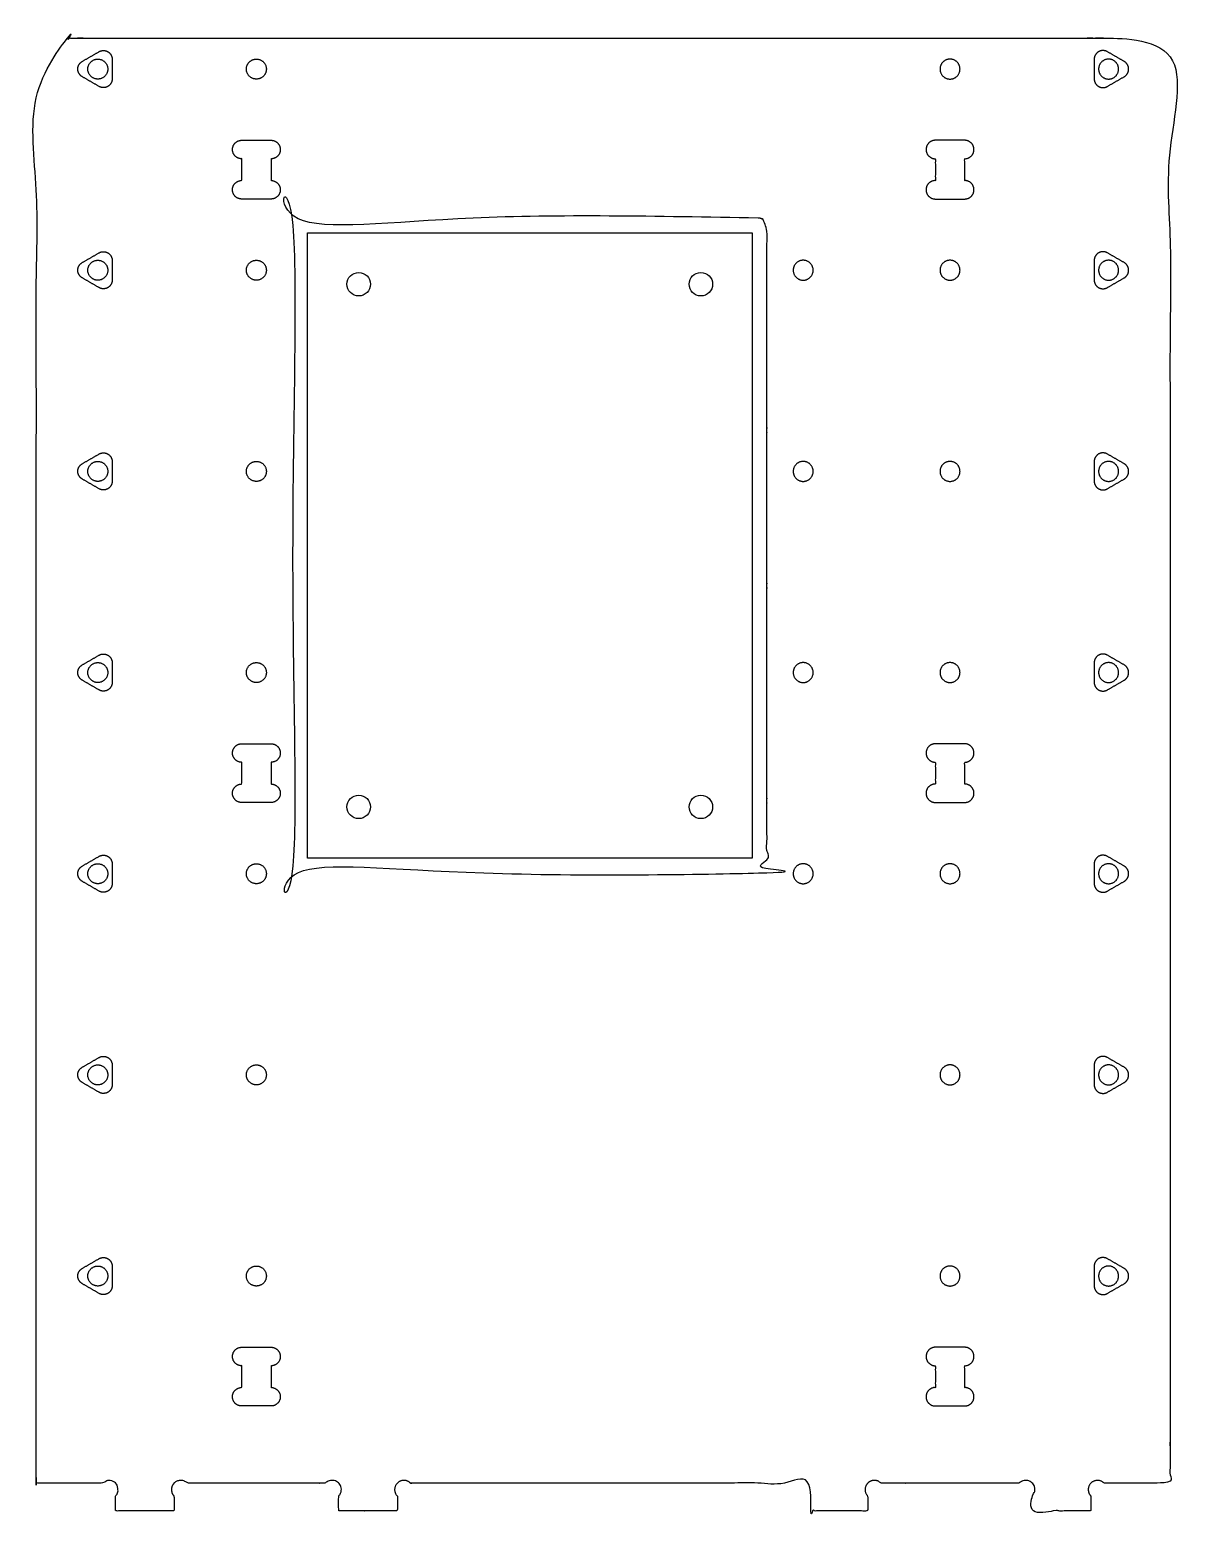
# Model space of a CAD drawing. Header units: millimetres. Extents: x 155 to 548, y 389 to 896.
import ezdxf

# ---------------------------------------------------------------- set-up
doc = ezdxf.new("R2010")
doc.units = ezdxf.units.MM
doc.header["$MEASUREMENT"] = 0
doc.layers.add('Machine bed', color=18, linetype='Continuous', true_color=0x000000)

msp = doc.modelspace()

# ---------------------------------------------------------------- linework, layer by layer
at = {"layer": 'Machine bed'}
msp.add_lwpolyline([(400.75, 826.75), (400.75, 613.75), (249.25, 613.75), (249.25, 826.75)], close=True, dxfattribs=at)
for centre in [(266.75, 809.25, -10), (383.25, 809.25, -10), (266.75, 631.25, -10), (383.25, 631.25, -10)]:
    msp.add_circle(centre, 4, dxfattribs=at)
for points, weights, knots in [([(279.9, 401, -10), (282.13, 403.23, -10), (284.35, 401, -10), (350, 401, -10), (415.65, 401, -10), (417.87, 403.23, -10), (420.1, 401, -10), (422.33, 398.77, -10), (420.1, 396.55, -10), (420.1, 394.27, -10), (420.1, 392, -10), (420.1, 391.5, -10), (420.6, 391.5, -10), (425.1, 391.5, -10), (439.6, 391.5, -10), (440.1, 391.5, -10), (440.1, 392, -10), (440.1, 394.27, -10), (440.1, 396.55, -10), (437.87, 398.77, -10), (440.1, 401, -10), (442.33, 403.23, -10), (444.55, 401, -10), (468.1, 401, -10), (491.65, 401, -10), (493.87, 403.23, -10), (496.1, 401, -10), (498.33, 398.77, -10), (496.1, 396.55, -10), (496.1, 394.27, -10), (496.1, 392, -10), (496.1, 391.5, -10), (496.6, 391.5, -10), (511.1, 391.5, -10), (515.6, 391.5, -10), (516.1, 391.5, -10), (516.1, 392, -10), (516.1, 394.27, -10), (516.1, 396.55, -10), (513.87, 398.77, -10), (516.1, 401, -10), (518.33, 403.23, -10), (520.55, 401, -10), (525.8, 401, -10), (543.05, 401, -10), (543.05, 645.5, -10), (543.05, 890, -10), (543.05, 893, -10), (540.05, 893, -10), (350, 893, -10), (159.95, 893, -10), (156.95, 893, -10), (156.95, 890, -10), (156.95, 645.5, -10), (156.95, 401, -10), (162.2, 401, -10), (179.45, 401, -10), (181.67, 403.23, -10), (183.9, 401, -10), (186.13, 398.77, -10), (183.9, 396.55, -10), (183.9, 394.27, -10), (183.9, 392, -10), (183.9, 391.5, -10), (184.4, 391.5, -10), (188.9, 391.5, -10), (203.4, 391.5, -10), (203.9, 391.5, -10), (203.9, 392, -10), (203.9, 394.27, -10), (203.9, 396.55, -10), (201.67, 398.77, -10), (203.9, 401, -10), (206.13, 403.23, -10), (208.35, 401, -10), (231.9, 401, -10), (255.45, 401, -10), (257.67, 403.23, -10), (259.9, 401, -10), (262.13, 398.77, -10), (259.9, 396.55, -10), (259.9, 394.27, -10), (259.9, 392, -10), (259.9, 391.5, -10), (260.4, 391.5, -10), (274.9, 391.5, -10), (279.4, 391.5, -10), (279.9, 391.5, -10), (279.9, 392, -10), (279.9, 394.27, -10), (279.9, 396.55, -10), (277.67, 398.77, -10), (279.9, 401, -10)], [1, 0.707106781187, 1, 1, 1, 0.707106781187, 1, 0.707106781187, 1, 1, 1, 0.707106781184, 1, 1, 1, 0.707106781187, 1, 1, 1, 0.707106781187, 1, 0.707106781187, 1, 1, 1, 0.707106781187, 1, 0.707106781187, 1, 1, 1, 0.707106781183, 1, 1, 1, 0.707106781179, 1, 1, 1, 0.707106781187, 1, 0.707106781187, 1, 1, 1, 1, 1, 0.707106781187, 1, 1, 1, 0.707106781187, 1, 1, 1, 1, 1, 0.707106781187, 1, 0.707106781187, 1, 1, 1, 0.707106781187, 1, 1, 1, 0.707106781188, 1, 1, 1, 0.707106781187, 1, 0.707106781187, 1, 1, 1, 0.707106781187, 1, 0.707106781187, 1, 1, 1, 0.707106781187, 1, 1, 1, 0.707106781181, 1, 1, 1, 0.707106781187, 1], [0, 0, 0, 4.948008, 4.948008, 112.238463, 112.238463, 117.186471, 117.186471, 122.13448, 122.13448, 122.870879, 122.870879, 123.656278, 123.656278, 129.769078, 129.769078, 130.554476, 130.554476, 131.290875, 131.290875, 136.238884, 136.238884, 141.186892, 141.186892, 232.277347, 232.277347, 237.225355, 237.225355, 242.173364, 242.173364, 242.909763, 242.909763, 243.695161, 243.695161, 249.807961, 249.807961, 250.593359, 250.593359, 251.329759, 251.329759, 256.277767, 256.277767, 261.225776, 261.225776, 271.722326, 271.722326, 701.08818, 701.08818, 705.800569, 705.800569, 1085.903215, 1085.903215, 1090.615604, 1090.615604, 1519.981457, 1519.981457, 1530.478008, 1530.478008, 1535.426016, 1535.426016, 1540.374025, 1540.374025, 1541.110424, 1541.110424, 1541.895822, 1541.895822, 1548.008622, 1548.008622, 1548.79402, 1548.79402, 1549.53042, 1549.53042, 1554.478428, 1554.478428, 1559.426437, 1559.426437, 1650.516891, 1650.516891, 1655.4649, 1655.4649, 1660.412908, 1660.412908, 1661.149308, 1661.149308, 1661.934706, 1661.934706, 1668.047506, 1668.047506, 1668.832904, 1668.832904, 1669.569304, 1669.569304, 1674.517312, 1674.517312, 1674.517312]), ([(172.58, 885.1, -10), (171.08, 884.23, -10), (171.08, 882.5, -10), (171.08, 880.77, -10), (172.58, 879.9, -10), (175.45, 878.25, -10), (178.31, 876.59, -10), (179.81, 875.73, -10), (181.31, 876.59, -10), (182.81, 877.46, -10), (182.81, 879.19, -10), (182.81, 882.5, -10), (182.81, 885.81, -10), (182.81, 887.54, -10), (181.31, 888.41, -10), (179.81, 889.27, -10), (178.31, 888.41, -10), (175.45, 886.75, -10), (172.58, 885.1, -10)], [1, 0.866025403784, 1, 0.866025403784, 1, 1, 1, 0.866025403784, 1, 0.866025403784, 1, 1, 1, 0.866025403784, 1, 0.866025403784, 1, 1, 1], [0, 0, 0, 3.141593, 3.141593, 6.283185, 6.283185, 12.395289, 12.395289, 15.536881, 15.536881, 18.678474, 18.678474, 24.790578, 24.790578, 27.93217, 27.93217, 31.073763, 31.073763, 37.185866, 37.185866, 37.185866]), ([(527.42, 885.1, -10), (528.92, 884.23, -10), (528.92, 882.5, -10), (528.92, 880.77, -10), (527.42, 879.9, -10), (524.56, 878.25, -10), (521.69, 876.59, -10), (520.19, 875.73, -10), (518.69, 876.59, -10), (517.19, 877.46, -10), (517.19, 879.19, -10), (517.19, 882.5, -10), (517.19, 885.81, -10), (517.19, 887.54, -10), (518.69, 888.41, -10), (520.19, 889.27, -10), (521.69, 888.41, -10), (524.56, 886.75, -10), (527.42, 885.1, -10)], [1, 0.866025403784, 1, 0.866025403784, 1, 1, 1, 0.866025403784, 1, 0.866025403784, 1, 1, 1, 0.866025403784, 1, 0.866025403784, 1, 1, 1], [0, 0, 0, 3.141593, 3.141593, 6.283185, 6.283185, 12.395289, 12.395289, 15.536881, 15.536881, 18.678474, 18.678474, 24.790578, 24.790578, 27.93217, 27.93217, 31.073763, 31.073763, 37.185866, 37.185866, 37.185866]), ([(174.5, 882.5, -10), (174.5, 879.1, -10), (177.9, 879.1, -10), (181.3, 879.1, -10), (181.3, 882.5, -10), (181.3, 885.9, -10), (177.9, 885.9, -10), (174.5, 885.9, -10), (174.5, 882.5, -10)], [1, 0.707106781187, 1, 0.707106781187, 1, 0.707106781187, 1, 0.707106781187, 1], [-20.106193, -20.106193, -20.106193, -15.079645, -15.079645, -10.053096, -10.053096, -5.026548, -5.026548, 0, 0, 0]), ([(228.5, 882.5, -10), (228.5, 879.1, -10), (231.9, 879.1, -10), (235.3, 879.1, -10), (235.3, 882.5, -10), (235.3, 885.9, -10), (231.9, 885.9, -10), (228.5, 885.9, -10), (228.5, 882.5, -10)], [1, 0.707106781187, 1, 0.707106781187, 1, 0.707106781187, 1, 0.707106781187, 1], [-20.106193, -20.106193, -20.106193, -15.079645, -15.079645, -10.053096, -10.053096, -5.026548, -5.026548, 0, 0, 0]), ([(471.5, 882.5, -10), (471.5, 879.1, -10), (468.1, 879.1, -10), (464.7, 879.1, -10), (464.7, 882.5, -10), (464.7, 885.9, -10), (468.1, 885.9, -10), (471.5, 885.9, -10), (471.5, 882.5, -10)], [1, 0.707106781187, 1, 0.707106781187, 1, 0.707106781187, 1, 0.707106781187, 1], [-20.106193, -20.106193, -20.106193, -15.079645, -15.079645, -10.053096, -10.053096, -5.026548, -5.026548, 0, 0, 0]), ([(525.5, 882.5, -10), (525.5, 879.1, -10), (522.1, 879.1, -10), (518.7, 879.1, -10), (518.7, 882.5, -10), (518.7, 885.9, -10), (522.1, 885.9, -10), (525.5, 885.9, -10), (525.5, 882.5, -10)], [1, 0.707106781187, 1, 0.707106781187, 1, 0.707106781187, 1, 0.707106781187, 1], [-20.106193, -20.106193, -20.106193, -15.079645, -15.079645, -10.053096, -10.053096, -5.026548, -5.026548, 0, 0, 0]), ([(236.9, 858.25, -10), (231.9, 858.25, -10), (226.9, 858.25, -10), (223.75, 858.25, -10), (223.75, 855.1, -10), (223.75, 851.95, -10), (226.9, 851.95, -10), (226.9, 848.25, -10), (226.9, 844.55, -10), (223.75, 844.55, -10), (223.75, 841.4, -10), (223.75, 838.25, -10), (226.9, 838.25, -10), (231.9, 838.25, -10), (236.9, 838.25, -10), (240.05, 838.25, -10), (240.05, 841.4, -10), (240.05, 844.55, -10), (236.9, 844.55, -10), (236.9, 848.25, -10), (236.9, 851.95, -10), (240.05, 851.95, -10), (240.05, 855.1, -10), (240.05, 858.25, -10), (236.9, 858.25, -10)], [1, 1, 1, 0.707106781187, 1, 0.707106781187, 1, 1, 1, 0.707106781187, 1, 0.707106781187, 1, 1, 1, 0.707106781187, 1, 0.707106781187, 1, 1, 1, 0.707106781187, 1, 0.707106781187, 1], [13.584, 13.584, 13.584, 20.376, 20.376, 25.324008, 25.324008, 30.272017, 30.272017, 32.785057, 32.785057, 37.733065, 37.733065, 42.681074, 42.681074, 49.473074, 49.473074, 54.421082, 54.421082, 59.369091, 59.369091, 61.882131, 61.882131, 66.830139, 66.830139, 71.778147, 71.778147, 71.778147]), ([(463.1, 858.25, -10), (468.1, 858.25, -10), (473.1, 858.25, -10), (476.25, 858.25, -10), (476.25, 855.1, -10), (476.25, 851.95, -10), (473.1, 851.95, -10), (473.1, 848.25, -10), (473.1, 844.55, -10), (476.25, 844.55, -10), (476.25, 841.4, -10), (476.25, 838.25, -10), (473.1, 838.25, -10), (468.1, 838.25, -10), (463.1, 838.25, -10), (459.95, 838.25, -10), (459.95, 841.4, -10), (459.95, 844.55, -10), (463.1, 844.55, -10), (463.1, 848.25, -10), (463.1, 851.95, -10), (459.95, 851.95, -10), (459.95, 855.1, -10), (459.95, 858.25, -10), (463.1, 858.25, -10)], [1, 1, 1, 0.707106781187, 1, 0.707106781187, 1, 1, 1, 0.707106781187, 1, 0.707106781187, 1, 1, 1, 0.707106781187, 1, 0.707106781187, 1, 1, 1, 0.707106781187, 1, 0.707106781187, 1], [13.584, 13.584, 13.584, 20.376, 20.376, 25.324008, 25.324008, 30.272017, 30.272017, 32.785057, 32.785057, 37.733065, 37.733065, 42.681074, 42.681074, 49.473074, 49.473074, 54.421082, 54.421082, 59.369091, 59.369091, 61.882131, 61.882131, 66.830139, 66.830139, 71.778147, 71.778147, 71.778147]), ([(402.75, 831.75, -10), (405.75, 831.75, -10), (405.75, 828.75, -10), (405.75, 720.25, -10), (405.75, 611.75, -10), (405.75, 608.75, -10), (402.75, 608.75, -10), (325, 608.75, -10), (247.25, 608.75, -10), (244.25, 608.75, -10), (244.25, 611.75, -10), (244.25, 720.25, -10), (244.25, 828.75, -10), (244.25, 831.75, -10), (247.25, 831.75, -10), (325, 831.75, -10), (402.75, 831.75, -10)], [1, 0.707106781187, 1, 1, 1, 0.707106781187, 1, 1, 1, 0.707106781187, 1, 1, 1, 0.707106781187, 1, 1, 1], [0, 0, 0, 4.712389, 4.712389, 209.062165, 209.062165, 213.774554, 213.774554, 218.588795, 218.588795, 223.301184, 223.301184, 228.166655, 228.166655, 232.879044, 232.879044, 237.693286, 237.693286, 237.693286]), ([(172.58, 816.6, -10), (171.08, 815.73, -10), (171.08, 814, -10), (171.08, 812.27, -10), (172.58, 811.4, -10), (175.45, 809.75, -10), (178.31, 808.09, -10), (179.81, 807.23, -10), (181.31, 808.09, -10), (182.81, 808.96, -10), (182.81, 810.69, -10), (182.81, 814, -10), (182.81, 817.31, -10), (182.81, 819.04, -10), (181.31, 819.91, -10), (179.81, 820.77, -10), (178.31, 819.91, -10), (175.45, 818.25, -10), (172.58, 816.6, -10)], [1, 0.866025403784, 1, 0.866025403784, 1, 1, 1, 0.866025403784, 1, 0.866025403784, 1, 1, 1, 0.866025403784, 1, 0.866025403784, 1, 1, 1], [0, 0, 0, 3.141593, 3.141593, 6.283185, 6.283185, 12.395289, 12.395289, 15.536881, 15.536881, 18.678474, 18.678474, 24.790578, 24.790578, 27.93217, 27.93217, 31.073763, 31.073763, 37.185866, 37.185866, 37.185866]), ([(174.5, 814, -10), (174.5, 810.6, -10), (177.9, 810.6, -10), (181.3, 810.6, -10), (181.3, 814, -10), (181.3, 817.4, -10), (177.9, 817.4, -10), (174.5, 817.4, -10), (174.5, 814, -10)], [1, 0.707106781187, 1, 0.707106781187, 1, 0.707106781187, 1, 0.707106781187, 1], [-20.106193, -20.106193, -20.106193, -15.079645, -15.079645, -10.053096, -10.053096, -5.026548, -5.026548, 0, 0, 0]), ([(228.5, 814, -10), (228.5, 810.6, -10), (231.9, 810.6, -10), (235.3, 810.6, -10), (235.3, 814, -10), (235.3, 817.4, -10), (231.9, 817.4, -10), (228.5, 817.4, -10), (228.5, 814, -10)], [1, 0.707106781187, 1, 0.707106781187, 1, 0.707106781187, 1, 0.707106781187, 1], [-20.106193, -20.106193, -20.106193, -15.079645, -15.079645, -10.053096, -10.053096, -5.026548, -5.026548, 0, 0, 0]), ([(421.5, 814, -10), (421.5, 810.6, -10), (418.1, 810.6, -10), (414.7, 810.6, -10), (414.7, 814, -10), (414.7, 817.4, -10), (418.1, 817.4, -10), (421.5, 817.4, -10), (421.5, 814, -10)], [1, 0.707106781187, 1, 0.707106781187, 1, 0.707106781187, 1, 0.707106781187, 1], [-20.106193, -20.106193, -20.106193, -15.079645, -15.079645, -10.053096, -10.053096, -5.026548, -5.026548, 0, 0, 0]), ([(471.5, 814, -10), (471.5, 810.6, -10), (468.1, 810.6, -10), (464.7, 810.6, -10), (464.7, 814, -10), (464.7, 817.4, -10), (468.1, 817.4, -10), (471.5, 817.4, -10), (471.5, 814, -10)], [1, 0.707106781187, 1, 0.707106781187, 1, 0.707106781187, 1, 0.707106781187, 1], [-20.106193, -20.106193, -20.106193, -15.079645, -15.079645, -10.053096, -10.053096, -5.026548, -5.026548, 0, 0, 0]), ([(527.42, 816.6, -10), (528.92, 815.73, -10), (528.92, 814, -10), (528.92, 812.27, -10), (527.42, 811.4, -10), (524.56, 809.75, -10), (521.69, 808.09, -10), (520.19, 807.23, -10), (518.69, 808.09, -10), (517.19, 808.96, -10), (517.19, 810.69, -10), (517.19, 814, -10), (517.19, 817.31, -10), (517.19, 819.04, -10), (518.69, 819.91, -10), (520.19, 820.77, -10), (521.69, 819.91, -10), (524.56, 818.25, -10), (527.42, 816.6, -10)], [1, 0.866025403784, 1, 0.866025403784, 1, 1, 1, 0.866025403784, 1, 0.866025403784, 1, 1, 1, 0.866025403784, 1, 0.866025403784, 1, 1, 1], [0, 0, 0, 3.141593, 3.141593, 6.283185, 6.283185, 12.395289, 12.395289, 15.536881, 15.536881, 18.678474, 18.678474, 24.790578, 24.790578, 27.93217, 27.93217, 31.073763, 31.073763, 37.185866, 37.185866, 37.185866]), ([(525.5, 814, -10), (525.5, 810.6, -10), (522.1, 810.6, -10), (518.7, 810.6, -10), (518.7, 814, -10), (518.7, 817.4, -10), (522.1, 817.4, -10), (525.5, 817.4, -10), (525.5, 814, -10)], [1, 0.707106781187, 1, 0.707106781187, 1, 0.707106781187, 1, 0.707106781187, 1], [-20.106193, -20.106193, -20.106193, -15.079645, -15.079645, -10.053096, -10.053096, -5.026548, -5.026548, 0, 0, 0]), ([(172.58, 748.1, -10), (171.08, 747.23, -10), (171.08, 745.5, -10), (171.08, 743.77, -10), (172.58, 742.9, -10), (175.45, 741.25, -10), (178.31, 739.59, -10), (179.81, 738.73, -10), (181.31, 739.59, -10), (182.81, 740.46, -10), (182.81, 742.19, -10), (182.81, 745.5, -10), (182.81, 748.81, -10), (182.81, 750.54, -10), (181.31, 751.41, -10), (179.81, 752.27, -10), (178.31, 751.41, -10), (175.45, 749.75, -10), (172.58, 748.1, -10)], [1, 0.866025403784, 1, 0.866025403784, 1, 1, 1, 0.866025403784, 1, 0.866025403784, 1, 1, 1, 0.866025403784, 1, 0.866025403784, 1, 1, 1], [0, 0, 0, 3.141593, 3.141593, 6.283185, 6.283185, 12.395289, 12.395289, 15.536881, 15.536881, 18.678474, 18.678474, 24.790578, 24.790578, 27.93217, 27.93217, 31.073763, 31.073763, 37.185866, 37.185866, 37.185866]), ([(527.42, 748.1, -10), (528.92, 747.23, -10), (528.92, 745.5, -10), (528.92, 743.77, -10), (527.42, 742.9, -10), (524.56, 741.25, -10), (521.69, 739.59, -10), (520.19, 738.73, -10), (518.69, 739.59, -10), (517.19, 740.46, -10), (517.19, 742.19, -10), (517.19, 745.5, -10), (517.19, 748.81, -10), (517.19, 750.54, -10), (518.69, 751.41, -10), (520.19, 752.27, -10), (521.69, 751.41, -10), (524.56, 749.75, -10), (527.42, 748.1, -10)], [1, 0.866025403784, 1, 0.866025403784, 1, 1, 1, 0.866025403784, 1, 0.866025403784, 1, 1, 1, 0.866025403784, 1, 0.866025403784, 1, 1, 1], [0, 0, 0, 3.141593, 3.141593, 6.283185, 6.283185, 12.395289, 12.395289, 15.536881, 15.536881, 18.678474, 18.678474, 24.790578, 24.790578, 27.93217, 27.93217, 31.073763, 31.073763, 37.185866, 37.185866, 37.185866]), ([(174.5, 745.5, -10), (174.5, 742.1, -10), (177.9, 742.1, -10), (181.3, 742.1, -10), (181.3, 745.5, -10), (181.3, 748.9, -10), (177.9, 748.9, -10), (174.5, 748.9, -10), (174.5, 745.5, -10)], [1, 0.707106781187, 1, 0.707106781187, 1, 0.707106781187, 1, 0.707106781187, 1], [-20.106193, -20.106193, -20.106193, -15.079645, -15.079645, -10.053096, -10.053096, -5.026548, -5.026548, 0, 0, 0]), ([(228.5, 745.5, -10), (228.5, 742.1, -10), (231.9, 742.1, -10), (235.3, 742.1, -10), (235.3, 745.5, -10), (235.3, 748.9, -10), (231.9, 748.9, -10), (228.5, 748.9, -10), (228.5, 745.5, -10)], [1, 0.707106781187, 1, 0.707106781187, 1, 0.707106781187, 1, 0.707106781187, 1], [-20.106193, -20.106193, -20.106193, -15.079645, -15.079645, -10.053096, -10.053096, -5.026548, -5.026548, 0, 0, 0]), ([(421.5, 745.5, -10), (421.5, 742.1, -10), (418.1, 742.1, -10), (414.7, 742.1, -10), (414.7, 745.5, -10), (414.7, 748.9, -10), (418.1, 748.9, -10), (421.5, 748.9, -10), (421.5, 745.5, -10)], [1, 0.707106781187, 1, 0.707106781187, 1, 0.707106781187, 1, 0.707106781187, 1], [-20.106193, -20.106193, -20.106193, -15.079645, -15.079645, -10.053096, -10.053096, -5.026548, -5.026548, 0, 0, 0]), ([(471.5, 745.5, -10), (471.5, 742.1, -10), (468.1, 742.1, -10), (464.7, 742.1, -10), (464.7, 745.5, -10), (464.7, 748.9, -10), (468.1, 748.9, -10), (471.5, 748.9, -10), (471.5, 745.5, -10)], [1, 0.707106781187, 1, 0.707106781187, 1, 0.707106781187, 1, 0.707106781187, 1], [-20.106193, -20.106193, -20.106193, -15.079645, -15.079645, -10.053096, -10.053096, -5.026548, -5.026548, 0, 0, 0]), ([(525.5, 745.5, -10), (525.5, 742.1, -10), (522.1, 742.1, -10), (518.7, 742.1, -10), (518.7, 745.5, -10), (518.7, 748.9, -10), (522.1, 748.9, -10), (525.5, 748.9, -10), (525.5, 745.5, -10)], [1, 0.707106781187, 1, 0.707106781187, 1, 0.707106781187, 1, 0.707106781187, 1], [-20.106193, -20.106193, -20.106193, -15.079645, -15.079645, -10.053096, -10.053096, -5.026548, -5.026548, 0, 0, 0]), ([(172.58, 679.6, -10), (171.08, 678.73, -10), (171.08, 677, -10), (171.08, 675.27, -10), (172.58, 674.4, -10), (175.45, 672.75, -10), (178.31, 671.09, -10), (179.81, 670.23, -10), (181.31, 671.09, -10), (182.81, 671.96, -10), (182.81, 673.69, -10), (182.81, 677, -10), (182.81, 680.31, -10), (182.81, 682.04, -10), (181.31, 682.91, -10), (179.81, 683.77, -10), (178.31, 682.91, -10), (175.45, 681.25, -10), (172.58, 679.6, -10)], [1, 0.866025403784, 1, 0.866025403784, 1, 1, 1, 0.866025403784, 1, 0.866025403784, 1, 1, 1, 0.866025403784, 1, 0.866025403784, 1, 1, 1], [0, 0, 0, 3.141593, 3.141593, 6.283185, 6.283185, 12.395289, 12.395289, 15.536881, 15.536881, 18.678474, 18.678474, 24.790578, 24.790578, 27.93217, 27.93217, 31.073763, 31.073763, 37.185866, 37.185866, 37.185866]), ([(174.5, 677, -10), (174.5, 673.6, -10), (177.9, 673.6, -10), (181.3, 673.6, -10), (181.3, 677, -10), (181.3, 680.4, -10), (177.9, 680.4, -10), (174.5, 680.4, -10), (174.5, 677, -10)], [1, 0.707106781187, 1, 0.707106781187, 1, 0.707106781187, 1, 0.707106781187, 1], [-20.106193, -20.106193, -20.106193, -15.079645, -15.079645, -10.053096, -10.053096, -5.026548, -5.026548, 0, 0, 0]), ([(228.5, 677, -10), (228.5, 673.6, -10), (231.9, 673.6, -10), (235.3, 673.6, -10), (235.3, 677, -10), (235.3, 680.4, -10), (231.9, 680.4, -10), (228.5, 680.4, -10), (228.5, 677, -10)], [1, 0.707106781187, 1, 0.707106781187, 1, 0.707106781187, 1, 0.707106781187, 1], [-20.106193, -20.106193, -20.106193, -15.079645, -15.079645, -10.053096, -10.053096, -5.026548, -5.026548, 0, 0, 0]), ([(421.5, 677, -10), (421.5, 673.6, -10), (418.1, 673.6, -10), (414.7, 673.6, -10), (414.7, 677, -10), (414.7, 680.4, -10), (418.1, 680.4, -10), (421.5, 680.4, -10), (421.5, 677, -10)], [1, 0.707106781187, 1, 0.707106781187, 1, 0.707106781187, 1, 0.707106781187, 1], [-20.106193, -20.106193, -20.106193, -15.079645, -15.079645, -10.053096, -10.053096, -5.026548, -5.026548, 0, 0, 0]), ([(471.5, 677, -10), (471.5, 673.6, -10), (468.1, 673.6, -10), (464.7, 673.6, -10), (464.7, 677, -10), (464.7, 680.4, -10), (468.1, 680.4, -10), (471.5, 680.4, -10), (471.5, 677, -10)], [1, 0.707106781187, 1, 0.707106781187, 1, 0.707106781187, 1, 0.707106781187, 1], [-20.106193, -20.106193, -20.106193, -15.079645, -15.079645, -10.053096, -10.053096, -5.026548, -5.026548, 0, 0, 0]), ([(527.42, 679.6, -10), (528.92, 678.73, -10), (528.92, 677, -10), (528.92, 675.27, -10), (527.42, 674.4, -10), (524.56, 672.75, -10), (521.69, 671.09, -10), (520.19, 670.23, -10), (518.69, 671.09, -10), (517.19, 671.96, -10), (517.19, 673.69, -10), (517.19, 677, -10), (517.19, 680.31, -10), (517.19, 682.04, -10), (518.69, 682.91, -10), (520.19, 683.77, -10), (521.69, 682.91, -10), (524.56, 681.25, -10), (527.42, 679.6, -10)], [1, 0.866025403784, 1, 0.866025403784, 1, 1, 1, 0.866025403784, 1, 0.866025403784, 1, 1, 1, 0.866025403784, 1, 0.866025403784, 1, 1, 1], [0, 0, 0, 3.141593, 3.141593, 6.283185, 6.283185, 12.395289, 12.395289, 15.536881, 15.536881, 18.678474, 18.678474, 24.790578, 24.790578, 27.93217, 27.93217, 31.073763, 31.073763, 37.185866, 37.185866, 37.185866]), ([(525.5, 677, -10), (525.5, 673.6, -10), (522.1, 673.6, -10), (518.7, 673.6, -10), (518.7, 677, -10), (518.7, 680.4, -10), (522.1, 680.4, -10), (525.5, 680.4, -10), (525.5, 677, -10)], [1, 0.707106781187, 1, 0.707106781187, 1, 0.707106781187, 1, 0.707106781187, 1], [-20.106193, -20.106193, -20.106193, -15.079645, -15.079645, -10.053096, -10.053096, -5.026548, -5.026548, 0, 0, 0]), ([(236.9, 652.75, -10), (231.9, 652.75, -10), (226.9, 652.75, -10), (223.75, 652.75, -10), (223.75, 649.6, -10), (223.75, 646.45, -10), (226.9, 646.45, -10), (226.9, 642.75, -10), (226.9, 639.05, -10), (223.75, 639.05, -10), (223.75, 635.9, -10), (223.75, 632.75, -10), (226.9, 632.75, -10), (231.9, 632.75, -10), (236.9, 632.75, -10), (240.05, 632.75, -10), (240.05, 635.9, -10), (240.05, 639.05, -10), (236.9, 639.05, -10), (236.9, 642.75, -10), (236.9, 646.45, -10), (240.05, 646.45, -10), (240.05, 649.6, -10), (240.05, 652.75, -10), (236.9, 652.75, -10)], [1, 1, 1, 0.707106781187, 1, 0.707106781187, 1, 1, 1, 0.707106781187, 1, 0.707106781187, 1, 1, 1, 0.707106781187, 1, 0.707106781187, 1, 1, 1, 0.707106781187, 1, 0.707106781187, 1], [13.584, 13.584, 13.584, 20.376, 20.376, 25.324008, 25.324008, 30.272017, 30.272017, 32.785057, 32.785057, 37.733065, 37.733065, 42.681074, 42.681074, 49.473074, 49.473074, 54.421082, 54.421082, 59.369091, 59.369091, 61.882131, 61.882131, 66.830139, 66.830139, 71.778147, 71.778147, 71.778147]), ([(463.1, 652.75, -10), (468.1, 652.75, -10), (473.1, 652.75, -10), (476.25, 652.75, -10), (476.25, 649.6, -10), (476.25, 646.45, -10), (473.1, 646.45, -10), (473.1, 642.75, -10), (473.1, 639.05, -10), (476.25, 639.05, -10), (476.25, 635.9, -10), (476.25, 632.75, -10), (473.1, 632.75, -10), (468.1, 632.75, -10), (463.1, 632.75, -10), (459.95, 632.75, -10), (459.95, 635.9, -10), (459.95, 639.05, -10), (463.1, 639.05, -10), (463.1, 642.75, -10), (463.1, 646.45, -10), (459.95, 646.45, -10), (459.95, 649.6, -10), (459.95, 652.75, -10), (463.1, 652.75, -10)], [1, 1, 1, 0.707106781187, 1, 0.707106781187, 1, 1, 1, 0.707106781187, 1, 0.707106781187, 1, 1, 1, 0.707106781187, 1, 0.707106781187, 1, 1, 1, 0.707106781187, 1, 0.707106781187, 1], [13.584, 13.584, 13.584, 20.376, 20.376, 25.324008, 25.324008, 30.272017, 30.272017, 32.785057, 32.785057, 37.733065, 37.733065, 42.681074, 42.681074, 49.473074, 49.473074, 54.421082, 54.421082, 59.369091, 59.369091, 61.882131, 61.882131, 66.830139, 66.830139, 71.778147, 71.778147, 71.778147]), ([(172.58, 611.1, -10), (171.08, 610.23, -10), (171.08, 608.5, -10), (171.08, 606.77, -10), (172.58, 605.9, -10), (175.45, 604.25, -10), (178.31, 602.59, -10), (179.81, 601.73, -10), (181.31, 602.59, -10), (182.81, 603.46, -10), (182.81, 605.19, -10), (182.81, 608.5, -10), (182.81, 611.81, -10), (182.81, 613.54, -10), (181.31, 614.41, -10), (179.81, 615.27, -10), (178.31, 614.41, -10), (175.45, 612.75, -10), (172.58, 611.1, -10)], [1, 0.866025403784, 1, 0.866025403784, 1, 1, 1, 0.866025403784, 1, 0.866025403784, 1, 1, 1, 0.866025403784, 1, 0.866025403784, 1, 1, 1], [0, 0, 0, 3.141593, 3.141593, 6.283185, 6.283185, 12.395289, 12.395289, 15.536881, 15.536881, 18.678474, 18.678474, 24.790578, 24.790578, 27.93217, 27.93217, 31.073763, 31.073763, 37.185866, 37.185866, 37.185866]), ([(527.42, 611.1, -10), (528.92, 610.23, -10), (528.92, 608.5, -10), (528.92, 606.77, -10), (527.42, 605.9, -10), (524.56, 604.25, -10), (521.69, 602.59, -10), (520.19, 601.73, -10), (518.69, 602.59, -10), (517.19, 603.46, -10), (517.19, 605.19, -10), (517.19, 608.5, -10), (517.19, 611.81, -10), (517.19, 613.54, -10), (518.69, 614.41, -10), (520.19, 615.27, -10), (521.69, 614.41, -10), (524.56, 612.75, -10), (527.42, 611.1, -10)], [1, 0.866025403784, 1, 0.866025403784, 1, 1, 1, 0.866025403784, 1, 0.866025403784, 1, 1, 1, 0.866025403784, 1, 0.866025403784, 1, 1, 1], [0, 0, 0, 3.141593, 3.141593, 6.283185, 6.283185, 12.395289, 12.395289, 15.536881, 15.536881, 18.678474, 18.678474, 24.790578, 24.790578, 27.93217, 27.93217, 31.073763, 31.073763, 37.185866, 37.185866, 37.185866]), ([(174.5, 608.5, -10), (174.5, 605.1, -10), (177.9, 605.1, -10), (181.3, 605.1, -10), (181.3, 608.5, -10), (181.3, 611.9, -10), (177.9, 611.9, -10), (174.5, 611.9, -10), (174.5, 608.5, -10)], [1, 0.707106781187, 1, 0.707106781187, 1, 0.707106781187, 1, 0.707106781187, 1], [-20.106193, -20.106193, -20.106193, -15.079645, -15.079645, -10.053096, -10.053096, -5.026548, -5.026548, 0, 0, 0]), ([(228.5, 608.5, -10), (228.5, 605.1, -10), (231.9, 605.1, -10), (235.3, 605.1, -10), (235.3, 608.5, -10), (235.3, 611.9, -10), (231.9, 611.9, -10), (228.5, 611.9, -10), (228.5, 608.5, -10)], [1, 0.707106781187, 1, 0.707106781187, 1, 0.707106781187, 1, 0.707106781187, 1], [-20.106193, -20.106193, -20.106193, -15.079645, -15.079645, -10.053096, -10.053096, -5.026548, -5.026548, 0, 0, 0]), ([(421.5, 608.5, -10), (421.5, 605.1, -10), (418.1, 605.1, -10), (414.7, 605.1, -10), (414.7, 608.5, -10), (414.7, 611.9, -10), (418.1, 611.9, -10), (421.5, 611.9, -10), (421.5, 608.5, -10)], [1, 0.707106781187, 1, 0.707106781187, 1, 0.707106781187, 1, 0.707106781187, 1], [-20.106193, -20.106193, -20.106193, -15.079645, -15.079645, -10.053096, -10.053096, -5.026548, -5.026548, 0, 0, 0]), ([(471.5, 608.5, -10), (471.5, 605.1, -10), (468.1, 605.1, -10), (464.7, 605.1, -10), (464.7, 608.5, -10), (464.7, 611.9, -10), (468.1, 611.9, -10), (471.5, 611.9, -10), (471.5, 608.5, -10)], [1, 0.707106781187, 1, 0.707106781187, 1, 0.707106781187, 1, 0.707106781187, 1], [-20.106193, -20.106193, -20.106193, -15.079645, -15.079645, -10.053096, -10.053096, -5.026548, -5.026548, 0, 0, 0]), ([(525.5, 608.5, -10), (525.5, 605.1, -10), (522.1, 605.1, -10), (518.7, 605.1, -10), (518.7, 608.5, -10), (518.7, 611.9, -10), (522.1, 611.9, -10), (525.5, 611.9, -10), (525.5, 608.5, -10)], [1, 0.707106781187, 1, 0.707106781187, 1, 0.707106781187, 1, 0.707106781187, 1], [-20.106193, -20.106193, -20.106193, -15.079645, -15.079645, -10.053096, -10.053096, -5.026548, -5.026548, 0, 0, 0]), ([(172.58, 542.6, -10), (171.08, 541.73, -10), (171.08, 540, -10), (171.08, 538.27, -10), (172.58, 537.4, -10), (175.45, 535.75, -10), (178.31, 534.09, -10), (179.81, 533.23, -10), (181.31, 534.09, -10), (182.81, 534.96, -10), (182.81, 536.69, -10), (182.81, 540, -10), (182.81, 543.31, -10), (182.81, 545.04, -10), (181.31, 545.91, -10), (179.81, 546.77, -10), (178.31, 545.91, -10), (175.45, 544.25, -10), (172.58, 542.6, -10)], [1, 0.866025403784, 1, 0.866025403784, 1, 1, 1, 0.866025403784, 1, 0.866025403784, 1, 1, 1, 0.866025403784, 1, 0.866025403784, 1, 1, 1], [0, 0, 0, 3.141593, 3.141593, 6.283185, 6.283185, 12.395289, 12.395289, 15.536881, 15.536881, 18.678474, 18.678474, 24.790578, 24.790578, 27.93217, 27.93217, 31.073763, 31.073763, 37.185866, 37.185866, 37.185866]), ([(174.5, 540, -10), (174.5, 536.6, -10), (177.9, 536.6, -10), (181.3, 536.6, -10), (181.3, 540, -10), (181.3, 543.4, -10), (177.9, 543.4, -10), (174.5, 543.4, -10), (174.5, 540, -10)], [1, 0.707106781187, 1, 0.707106781187, 1, 0.707106781187, 1, 0.707106781187, 1], [-20.106193, -20.106193, -20.106193, -15.079645, -15.079645, -10.053096, -10.053096, -5.026548, -5.026548, 0, 0, 0]), ([(228.5, 540, -10), (228.5, 536.6, -10), (231.9, 536.6, -10), (235.3, 536.6, -10), (235.3, 540, -10), (235.3, 543.4, -10), (231.9, 543.4, -10), (228.5, 543.4, -10), (228.5, 540, -10)], [1, 0.707106781187, 1, 0.707106781187, 1, 0.707106781187, 1, 0.707106781187, 1], [-20.106193, -20.106193, -20.106193, -15.079645, -15.079645, -10.053096, -10.053096, -5.026548, -5.026548, 0, 0, 0]), ([(471.5, 540, -10), (471.5, 536.6, -10), (468.1, 536.6, -10), (464.7, 536.6, -10), (464.7, 540, -10), (464.7, 543.4, -10), (468.1, 543.4, -10), (471.5, 543.4, -10), (471.5, 540, -10)], [1, 0.707106781187, 1, 0.707106781187, 1, 0.707106781187, 1, 0.707106781187, 1], [-20.106193, -20.106193, -20.106193, -15.079645, -15.079645, -10.053096, -10.053096, -5.026548, -5.026548, 0, 0, 0]), ([(527.42, 542.6, -10), (528.92, 541.73, -10), (528.92, 540, -10), (528.92, 538.27, -10), (527.42, 537.4, -10), (524.56, 535.75, -10), (521.69, 534.09, -10), (520.19, 533.23, -10), (518.69, 534.09, -10), (517.19, 534.96, -10), (517.19, 536.69, -10), (517.19, 540, -10), (517.19, 543.31, -10), (517.19, 545.04, -10), (518.69, 545.91, -10), (520.19, 546.77, -10), (521.69, 545.91, -10), (524.56, 544.25, -10), (527.42, 542.6, -10)], [1, 0.866025403784, 1, 0.866025403784, 1, 1, 1, 0.866025403784, 1, 0.866025403784, 1, 1, 1, 0.866025403784, 1, 0.866025403784, 1, 1, 1], [0, 0, 0, 3.141593, 3.141593, 6.283185, 6.283185, 12.395289, 12.395289, 15.536881, 15.536881, 18.678474, 18.678474, 24.790578, 24.790578, 27.93217, 27.93217, 31.073763, 31.073763, 37.185866, 37.185866, 37.185866]), ([(525.5, 540, -10), (525.5, 536.6, -10), (522.1, 536.6, -10), (518.7, 536.6, -10), (518.7, 540, -10), (518.7, 543.4, -10), (522.1, 543.4, -10), (525.5, 543.4, -10), (525.5, 540, -10)], [1, 0.707106781187, 1, 0.707106781187, 1, 0.707106781187, 1, 0.707106781187, 1], [-20.106193, -20.106193, -20.106193, -15.079645, -15.079645, -10.053096, -10.053096, -5.026548, -5.026548, 0, 0, 0]), ([(172.58, 474.1, -10), (171.08, 473.23, -10), (171.08, 471.5, -10), (171.08, 469.77, -10), (172.58, 468.9, -10), (175.45, 467.25, -10), (178.31, 465.59, -10), (179.81, 464.73, -10), (181.31, 465.59, -10), (182.81, 466.46, -10), (182.81, 468.19, -10), (182.81, 471.5, -10), (182.81, 474.81, -10), (182.81, 476.54, -10), (181.31, 477.41, -10), (179.81, 478.27, -10), (178.31, 477.41, -10), (175.45, 475.75, -10), (172.58, 474.1, -10)], [1, 0.866025403784, 1, 0.866025403784, 1, 1, 1, 0.866025403784, 1, 0.866025403784, 1, 1, 1, 0.866025403784, 1, 0.866025403784, 1, 1, 1], [0, 0, 0, 3.141593, 3.141593, 6.283185, 6.283185, 12.395289, 12.395289, 15.536881, 15.536881, 18.678474, 18.678474, 24.790578, 24.790578, 27.93217, 27.93217, 31.073763, 31.073763, 37.185866, 37.185866, 37.185866]), ([(527.42, 474.1, -10), (528.92, 473.23, -10), (528.92, 471.5, -10), (528.92, 469.77, -10), (527.42, 468.9, -10), (524.56, 467.25, -10), (521.69, 465.59, -10), (520.19, 464.73, -10), (518.69, 465.59, -10), (517.19, 466.46, -10), (517.19, 468.19, -10), (517.19, 471.5, -10), (517.19, 474.81, -10), (517.19, 476.54, -10), (518.69, 477.41, -10), (520.19, 478.27, -10), (521.69, 477.41, -10), (524.56, 475.75, -10), (527.42, 474.1, -10)], [1, 0.866025403784, 1, 0.866025403784, 1, 1, 1, 0.866025403784, 1, 0.866025403784, 1, 1, 1, 0.866025403784, 1, 0.866025403784, 1, 1, 1], [0, 0, 0, 3.141593, 3.141593, 6.283185, 6.283185, 12.395289, 12.395289, 15.536881, 15.536881, 18.678474, 18.678474, 24.790578, 24.790578, 27.93217, 27.93217, 31.073763, 31.073763, 37.185866, 37.185866, 37.185866]), ([(174.5, 471.5, -10), (174.5, 468.1, -10), (177.9, 468.1, -10), (181.3, 468.1, -10), (181.3, 471.5, -10), (181.3, 474.9, -10), (177.9, 474.9, -10), (174.5, 474.9, -10), (174.5, 471.5, -10)], [1, 0.707106781187, 1, 0.707106781187, 1, 0.707106781187, 1, 0.707106781187, 1], [-20.106193, -20.106193, -20.106193, -15.079645, -15.079645, -10.053096, -10.053096, -5.026548, -5.026548, 0, 0, 0]), ([(228.5, 471.5, -10), (228.5, 468.1, -10), (231.9, 468.1, -10), (235.3, 468.1, -10), (235.3, 471.5, -10), (235.3, 474.9, -10), (231.9, 474.9, -10), (228.5, 474.9, -10), (228.5, 471.5, -10)], [1, 0.707106781187, 1, 0.707106781187, 1, 0.707106781187, 1, 0.707106781187, 1], [-20.106193, -20.106193, -20.106193, -15.079645, -15.079645, -10.053096, -10.053096, -5.026548, -5.026548, 0, 0, 0]), ([(471.5, 471.5, -10), (471.5, 468.1, -10), (468.1, 468.1, -10), (464.7, 468.1, -10), (464.7, 471.5, -10), (464.7, 474.9, -10), (468.1, 474.9, -10), (471.5, 474.9, -10), (471.5, 471.5, -10)], [1, 0.707106781187, 1, 0.707106781187, 1, 0.707106781187, 1, 0.707106781187, 1], [-20.106193, -20.106193, -20.106193, -15.079645, -15.079645, -10.053096, -10.053096, -5.026548, -5.026548, 0, 0, 0]), ([(525.5, 471.5, -10), (525.5, 468.1, -10), (522.1, 468.1, -10), (518.7, 468.1, -10), (518.7, 471.5, -10), (518.7, 474.9, -10), (522.1, 474.9, -10), (525.5, 474.9, -10), (525.5, 471.5, -10)], [1, 0.707106781187, 1, 0.707106781187, 1, 0.707106781187, 1, 0.707106781187, 1], [-20.106193, -20.106193, -20.106193, -15.079645, -15.079645, -10.053096, -10.053096, -5.026548, -5.026548, 0, 0, 0]), ([(236.9, 447.25, -10), (231.9, 447.25, -10), (226.9, 447.25, -10), (223.75, 447.25, -10), (223.75, 444.1, -10), (223.75, 440.95, -10), (226.9, 440.95, -10), (226.9, 437.25, -10), (226.9, 433.55, -10), (223.75, 433.55, -10), (223.75, 430.4, -10), (223.75, 427.25, -10), (226.9, 427.25, -10), (231.9, 427.25, -10), (236.9, 427.25, -10), (240.05, 427.25, -10), (240.05, 430.4, -10), (240.05, 433.55, -10), (236.9, 433.55, -10), (236.9, 437.25, -10), (236.9, 440.95, -10), (240.05, 440.95, -10), (240.05, 444.1, -10), (240.05, 447.25, -10), (236.9, 447.25, -10)], [1, 1, 1, 0.707106781187, 1, 0.707106781187, 1, 1, 1, 0.707106781187, 1, 0.707106781187, 1, 1, 1, 0.707106781187, 1, 0.707106781187, 1, 1, 1, 0.707106781187, 1, 0.707106781187, 1], [13.584, 13.584, 13.584, 20.376, 20.376, 25.324008, 25.324008, 30.272017, 30.272017, 32.785057, 32.785057, 37.733065, 37.733065, 42.681074, 42.681074, 49.473074, 49.473074, 54.421082, 54.421082, 59.369091, 59.369091, 61.882131, 61.882131, 66.830139, 66.830139, 71.778147, 71.778147, 71.778147]), ([(463.1, 447.25, -10), (468.1, 447.25, -10), (473.1, 447.25, -10), (476.25, 447.25, -10), (476.25, 444.1, -10), (476.25, 440.95, -10), (473.1, 440.95, -10), (473.1, 437.25, -10), (473.1, 433.55, -10), (476.25, 433.55, -10), (476.25, 430.4, -10), (476.25, 427.25, -10), (473.1, 427.25, -10), (468.1, 427.25, -10), (463.1, 427.25, -10), (459.95, 427.25, -10), (459.95, 430.4, -10), (459.95, 433.55, -10), (463.1, 433.55, -10), (463.1, 437.25, -10), (463.1, 440.95, -10), (459.95, 440.95, -10), (459.95, 444.1, -10), (459.95, 447.25, -10), (463.1, 447.25, -10)], [1, 1, 1, 0.707106781187, 1, 0.707106781187, 1, 1, 1, 0.707106781187, 1, 0.707106781187, 1, 1, 1, 0.707106781187, 1, 0.707106781187, 1, 1, 1, 0.707106781187, 1, 0.707106781187, 1], [13.584, 13.584, 13.584, 20.376, 20.376, 25.324008, 25.324008, 30.272017, 30.272017, 32.785057, 32.785057, 37.733065, 37.733065, 42.681074, 42.681074, 49.473074, 49.473074, 54.421082, 54.421082, 59.369091, 59.369091, 61.882131, 61.882131, 66.830139, 66.830139, 71.778147, 71.778147, 71.778147])]:
    msp.add_rational_spline(points, weights, degree=2, knots=knots, dxfattribs=at)

doc.saveas('drawing.dxf')
